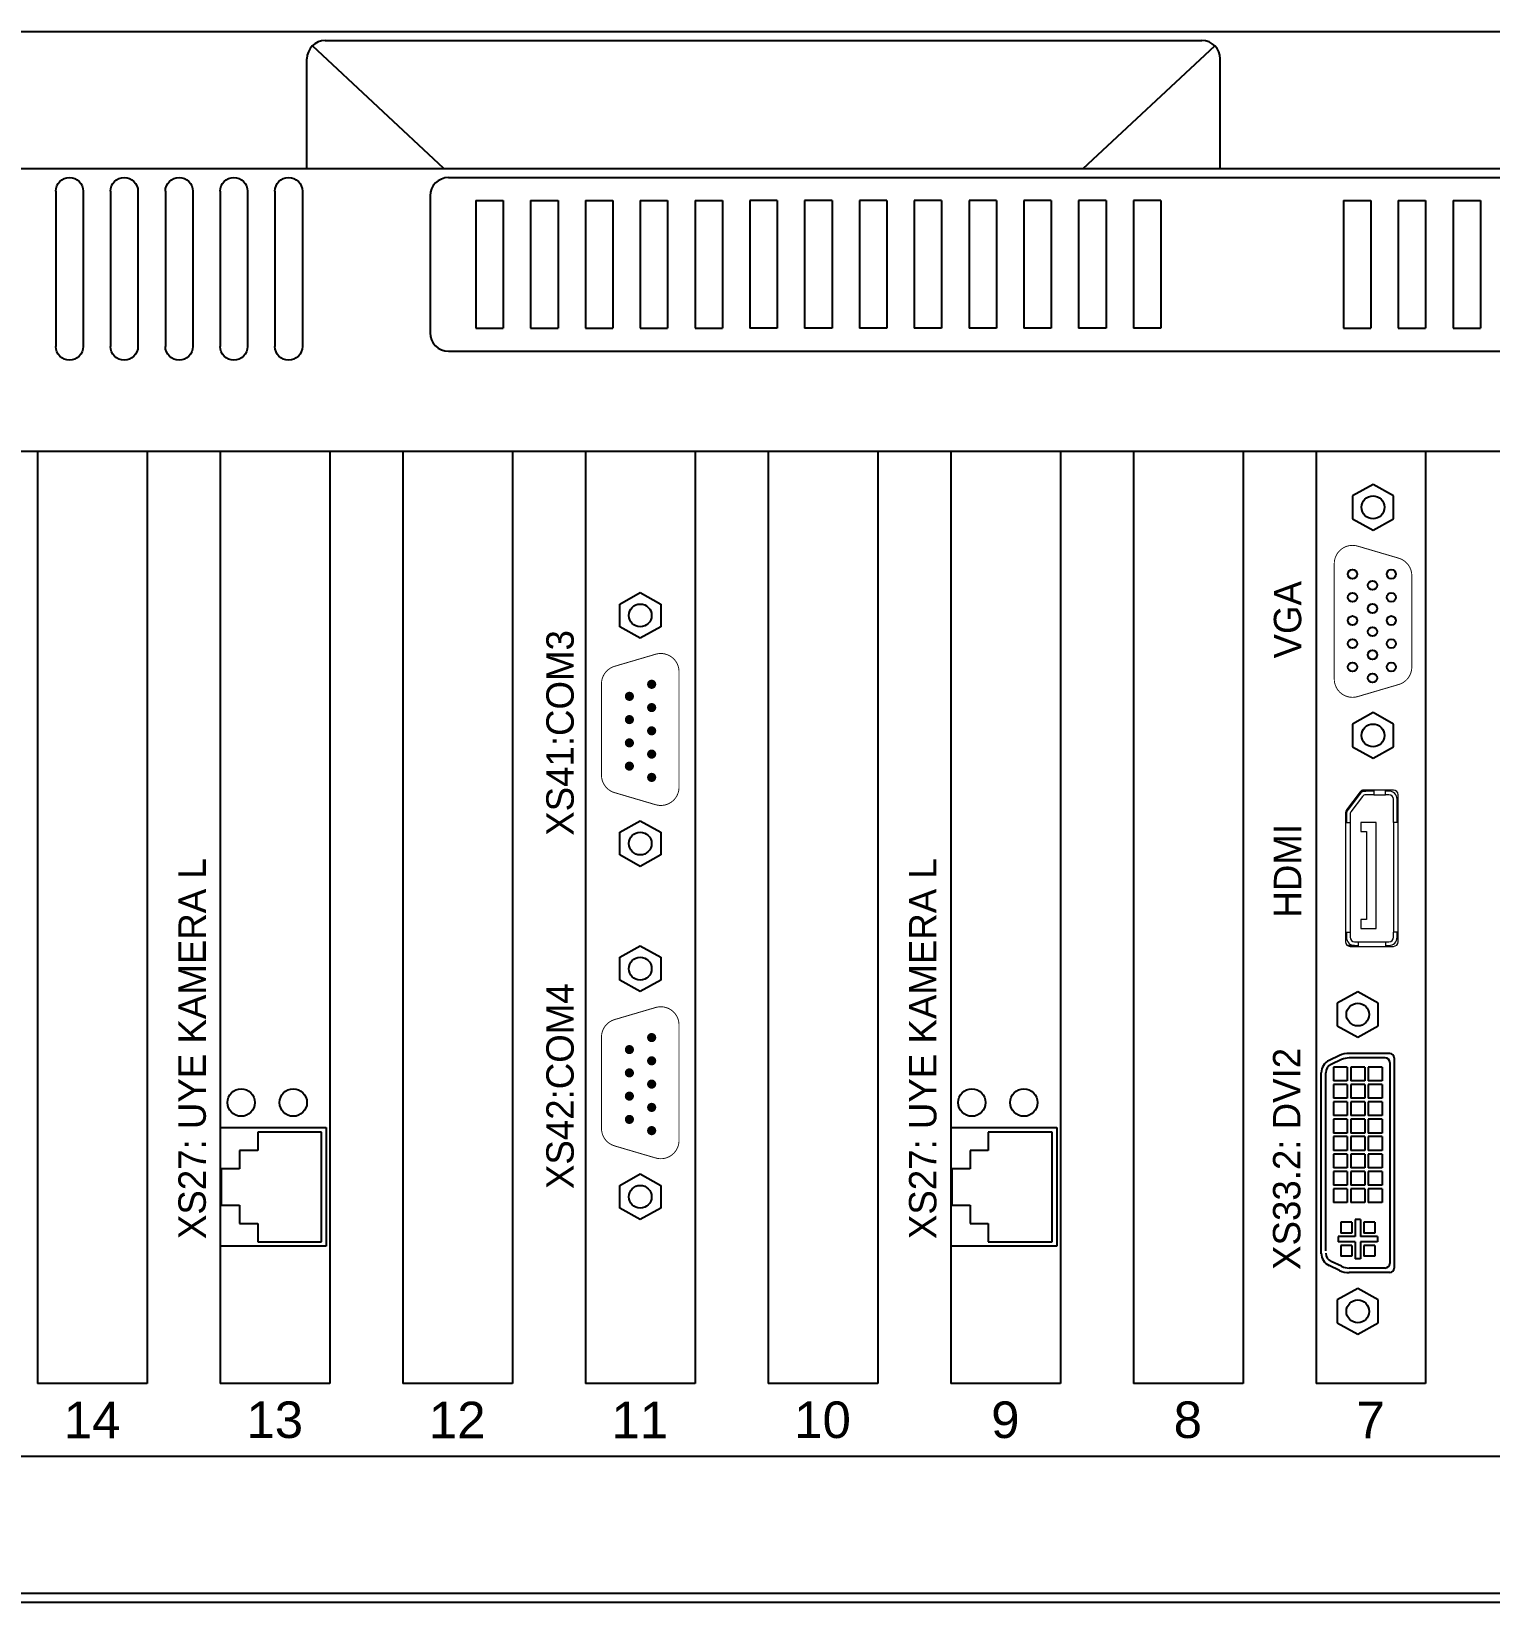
# Model space of a CAD drawing. Extents: x -2364 to 9601, y -871 to 1549.
# Drawn here: x -1024.5 to -864.8, y 930.8 to 1102.8 of the extents above; entities that cross this region are included whole.
import ezdxf
from ezdxf.enums import TextEntityAlignment as Align

# ---------------------------------------------------------------- set-up
doc = ezdxf.new("R2010")
doc.units = 0
doc.layers.get('0').update_dxf_attribs({"linetype": 'CONTINUOUS'})
doc.layers.add('ONDERDELEN', color=7, linetype='CONTINUOUS')

# ---------------------------------------------------------------- blocks, each defined once
blk = doc.blocks.new('*U10')
for p, q in [((-1.5, 8.5), (-1.5, -8.5)), ((1.5, 8.5), (1.5, -8.5))]:
    blk.add_line(p, q)
for centre, start, end in [((0, 8.5), 0, 180), ((0, -8.5), 180, 360)]:
    blk.add_arc(centre, 1.5, start, end)
blk = doc.blocks.new('*U11')
at = {"color": 0, "linetype": 'ByBlock', "lineweight": -2}
for p in [(0, 0), (6, 0), (12, 0), (18, 0), (24, 0)]:
    blk.add_blockref('*U10', p, dxfattribs=at)

msp = doc.modelspace()

# ---------------------------------------------------------------- linework, layer by layer
for p, q in [((-1180.83601, 1102.82924), (-709.83601, 1102.82924)), ((-1157.33601, 1102.82924), (-731.33601, 1102.82924)), ((-979.33601, 1087.82924), (-993.72987, 1101.26351)), ((-992.33601, 1101.82924), (-896.33601, 1101.82924)), ((-909.33601, 1087.82924), (-894.92179, 1101.24345)), ((-994.33601, 1087.82924), (-994.33601, 1099.82924)), ((-894.33601, 1087.82924), (-894.33601, 1099.82924)), ((-1159.33601, 1087.82924), (-729.33601, 1087.82924)), ((-978.83601, 1086.82924), (-802.83601, 1086.82924)), ((-980.83601, 1084.82924), (-980.83601, 1069.82924)), ((-975.83601, 1084.32924), (-972.83601, 1084.32924)), ((-975.83601, 1084.32924), (-975.83601, 1070.32924)), ((-972.83601, 1084.32924), (-972.83601, 1070.32924)), ((-969.83601, 1084.32924), (-966.83601, 1084.32924)), ((-969.83601, 1084.32924), (-969.83601, 1070.32924)), ((-966.83601, 1084.32924), (-966.83601, 1070.32924)), ((-963.83601, 1084.32924), (-960.83601, 1084.32924)), ((-963.83601, 1084.32924), (-963.83601, 1070.32924)), ((-960.83601, 1084.32924), (-960.83601, 1070.32924)), ((-957.83601, 1084.32924), (-954.83601, 1084.32924)), ((-957.83601, 1084.32924), (-957.83601, 1070.32924)), ((-954.83601, 1084.32924), (-954.83601, 1070.32924)), ((-951.83601, 1084.32924), (-948.83601, 1084.32924)), ((-951.83601, 1084.32924), (-951.83601, 1070.32924)), ((-948.83601, 1084.32924), (-948.83601, 1070.32924)), ((-942.83601, 1084.32924), (-945.83601, 1084.32924)), ((-945.83601, 1084.32924), (-945.83601, 1070.32924)), ((-942.83601, 1084.32924), (-942.83601, 1070.32924)), ((-936.83601, 1084.32924), (-939.83601, 1084.32924)), ((-939.83601, 1084.32924), (-939.83601, 1070.32924)), ((-936.83601, 1084.32924), (-936.83601, 1070.32924)), ((-930.83601, 1084.32924), (-933.83601, 1084.32924)), ((-933.83601, 1084.32924), (-933.83601, 1070.32924)), ((-930.83601, 1084.32924), (-930.83601, 1070.32924)), ((-924.83601, 1084.32924), (-927.83601, 1084.32924)), ((-927.83601, 1084.32924), (-927.83601, 1070.32924)), ((-924.83601, 1084.32924), (-924.83601, 1070.32924)), ((-918.83601, 1084.32924), (-921.83601, 1084.32924)), ((-921.83601, 1084.32924), (-921.83601, 1070.32924)), ((-918.83601, 1084.32924), (-918.83601, 1070.32924)), ((-912.83601, 1084.32924), (-915.83601, 1084.32924)), ((-915.83601, 1084.32924), (-915.83601, 1070.32924)), ((-912.83601, 1084.32924), (-912.83601, 1070.32924)), ((-906.83601, 1084.32924), (-909.83601, 1084.32924)), ((-909.83601, 1084.32924), (-909.83601, 1070.32924)), ((-906.83601, 1084.32924), (-906.83601, 1070.32924)), ((-900.83601, 1084.32924), (-903.83601, 1084.32924)), ((-903.83601, 1084.32924), (-903.83601, 1070.32924)), ((-900.83601, 1084.32924), (-900.83601, 1070.32924)), ((-880.83601, 1084.32924), (-877.83601, 1084.32924)), ((-880.83601, 1084.32924), (-880.83601, 1070.32924)), ((-877.83601, 1084.32924), (-877.83601, 1070.32924)), ((-874.83601, 1084.32924), (-871.83601, 1084.32924)), ((-874.83601, 1084.32924), (-874.83601, 1070.32924)), ((-871.83601, 1084.32924), (-871.83601, 1070.32924)), ((-868.83601, 1084.32924), (-865.83601, 1084.32924)), ((-868.83601, 1084.32924), (-868.83601, 1070.32924)), ((-865.83601, 1084.32924), (-865.83601, 1070.32924)), ((-975.83601, 1070.32924), (-972.83601, 1070.32924)), ((-969.83601, 1070.32924), (-966.83601, 1070.32924)), ((-963.83601, 1070.32924), (-960.83601, 1070.32924)), ((-957.83601, 1070.32924), (-954.83601, 1070.32924)), ((-951.83601, 1070.32924), (-948.83601, 1070.32924)), ((-942.83601, 1070.32924), (-945.83601, 1070.32924)), ((-936.83601, 1070.32924), (-939.83601, 1070.32924)), ((-930.83601, 1070.32924), (-933.83601, 1070.32924)), ((-924.83601, 1070.32924), (-927.83601, 1070.32924)), ((-918.83601, 1070.32924), (-921.83601, 1070.32924)), ((-912.83601, 1070.32924), (-915.83601, 1070.32924)), ((-906.83601, 1070.32924), (-909.83601, 1070.32924)), ((-900.83601, 1070.32924), (-903.83601, 1070.32924)), ((-880.83601, 1070.32924), (-877.83601, 1070.32924)), ((-874.83601, 1070.32924), (-871.83601, 1070.32924)), ((-868.83601, 1070.32924), (-865.83601, 1070.32924)), ((-978.83601, 1067.82924), (-802.83601, 1067.82924)), ((-751.83601, 1056.82924), (-1051.83601, 1056.82924)), ((-1023.83601, 1056.82924), (-1023.83601, 954.82924)), ((-1011.83601, 1056.82924), (-1011.83601, 954.82924)), ((-1011.83601, 1056.82924), (-1011.83601, 954.82924)), ((-1003.83601, 1056.82924), (-1003.83601, 954.82924)), ((-991.83601, 1056.82924), (-991.83601, 954.82924)), ((-991.83601, 1056.82924), (-991.83601, 954.82924)), ((-983.83601, 1056.82924), (-983.83601, 954.82924)), ((-971.83601, 1056.82924), (-971.83601, 954.82924)), ((-971.83601, 1056.82924), (-971.83601, 954.82924)), ((-963.83601, 1056.82924), (-963.83601, 954.82924)), ((-951.83601, 1056.82924), (-951.83601, 954.82924)), ((-951.83601, 1056.82924), (-951.83601, 954.82924)), ((-943.83601, 1056.82924), (-943.83601, 954.82924)), ((-931.83601, 1056.82924), (-931.83601, 954.82924)), ((-931.83601, 1056.82924), (-931.83601, 954.82924)), ((-923.83601, 1056.82924), (-923.83601, 954.82924)), ((-911.83601, 1056.82924), (-911.83601, 954.82924)), ((-911.83601, 1056.82924), (-911.83601, 954.82924)), ((-903.83601, 1056.82924), (-903.83601, 954.82924)), ((-891.83601, 1056.82924), (-891.83601, 954.82924)), ((-891.83601, 1056.82924), (-891.83601, 954.82924)), ((-883.83601, 1056.82924), (-883.83601, 954.82924)), ((-871.83601, 1056.82924), (-871.83601, 954.82924)), ((-871.83601, 1056.82924), (-871.83601, 954.82924)), ((-877.59877, 1053.23116), (-879.84629, 1051.98254)), ((-875.35125, 1051.98254), (-877.59877, 1053.23116)), ((-879.84629, 1051.98254), (-879.84629, 1049.4853)), ((-875.35125, 1049.4853), (-875.35125, 1051.98254)), ((-879.84629, 1049.4853), (-877.59877, 1048.23668)), ((-877.59877, 1048.23668), (-875.35125, 1049.4853)), ((-960.08352, 1040.14592), (-957.83601, 1041.39454)), ((-957.83601, 1041.39454), (-955.58849, 1040.14592)), ((-960.08352, 1037.64867), (-960.08352, 1040.14592)), ((-955.58849, 1040.14592), (-955.58849, 1037.64867)), ((-957.83601, 1036.40005), (-960.08352, 1037.64867)), ((-955.58849, 1037.64867), (-957.83601, 1036.40005)), ((-883.83601, 1037.85652), (-883.83601, 1001.05652)), ((-877.59877, 1028.25874), (-879.84629, 1027.01012)), ((-879.84629, 1027.01012), (-879.84629, 1024.51287)), ((-875.35125, 1027.01012), (-877.59877, 1028.25874)), ((-875.35125, 1024.51287), (-875.35125, 1027.01012)), ((-879.84629, 1024.51287), (-877.59877, 1023.26425)), ((-877.59877, 1023.26425), (-875.35125, 1024.51287)), ((-960.08352, 1015.17349), (-957.83601, 1016.42211)), ((-960.08352, 1012.67625), (-960.08352, 1015.17349)), ((-957.83601, 1016.42211), (-955.58849, 1015.17349)), ((-955.58849, 1015.17349), (-955.58849, 1012.67625)), ((-957.83601, 1011.42763), (-960.08352, 1012.67625)), ((-955.58849, 1012.67625), (-957.83601, 1011.42763)), ((-960.08352, 1001.47273), (-957.83601, 1002.72135)), ((-960.08352, 998.97549), (-960.08352, 1001.47273)), ((-957.83601, 1002.72135), (-955.58849, 1001.47273)), ((-955.58849, 1001.47273), (-955.58849, 998.97549)), ((-957.83601, 997.72687), (-960.08352, 998.97549)), ((-955.58849, 998.97549), (-957.83601, 997.72687)), ((-879.26601, 997.70377), (-881.51352, 996.45514)), ((-877.01849, 996.45514), (-879.26601, 997.70377)), ((-883.83601, 997.35652), (-883.83601, 960.55652)), ((-881.51352, 996.45514), (-881.51352, 993.9579)), ((-877.01849, 993.9579), (-877.01849, 996.45514)), ((-881.51352, 993.9579), (-879.26601, 992.70928)), ((-879.26601, 992.70928), (-877.01849, 993.9579)), ((-881.26324, 990.72087), (-882.40176, 990.18811)), ((-875.76601, 990.95652), (-880.20365, 990.95652)), ((-881.05132, 990.268), (-882.18984, 989.73524)), ((-881.92501, 989.45652), (-881.92501, 987.94852)), ((-880.41701, 989.45652), (-881.92501, 989.45652)), ((-880.41701, 989.45652), (-880.41701, 987.94852)), ((-876.26601, 990.45652), (-880.222, 990.45652)), ((-880.02001, 989.45652), (-880.02001, 987.94852)), ((-878.51201, 989.45652), (-880.02001, 989.45652)), ((-878.51201, 989.45652), (-878.51201, 987.94852)), ((-878.11501, 989.45652), (-878.11501, 987.94852)), ((-876.60701, 989.45652), (-878.11501, 989.45652)), ((-876.60701, 989.45652), (-876.60701, 987.94852)), ((-880.41701, 987.94852), (-881.92501, 987.94852)), ((-880.41701, 987.94852), (-881.92501, 987.94852)), ((-881.92501, 987.55152), (-881.92501, 986.04352)), ((-880.41701, 987.55152), (-881.92501, 987.55152)), ((-880.41701, 987.55152), (-880.41701, 986.04352)), ((-878.51201, 987.94852), (-880.02001, 987.94852)), ((-878.51201, 987.94852), (-880.02001, 987.94852)), ((-880.02001, 987.55152), (-880.02001, 986.04352)), ((-878.51201, 987.55152), (-880.02001, 987.55152)), ((-878.51201, 987.55152), (-878.51201, 986.04352)), ((-876.60701, 987.94852), (-878.11501, 987.94852)), ((-876.60701, 987.94852), (-878.11501, 987.94852)), ((-878.11501, 987.55152), (-878.11501, 986.04352)), ((-876.60701, 987.55152), (-878.11501, 987.55152)), ((-876.60701, 987.55152), (-876.60701, 986.04352)), ((-880.41701, 986.04352), (-881.92501, 986.04352)), ((-880.41701, 986.04352), (-881.92501, 986.04352)), ((-881.92501, 985.64652), (-881.92501, 984.13852)), ((-880.41701, 985.64652), (-881.92501, 985.64652)), ((-880.41701, 985.64652), (-880.41701, 984.13852)), ((-878.51201, 986.04352), (-880.02001, 986.04352)), ((-878.51201, 986.04352), (-880.02001, 986.04352)), ((-880.02001, 985.64652), (-880.02001, 984.13852)), ((-878.51201, 985.64652), (-880.02001, 985.64652)), ((-878.51201, 985.64652), (-878.51201, 984.13852)), ((-876.60701, 986.04352), (-878.11501, 986.04352)), ((-876.60701, 986.04352), (-878.11501, 986.04352)), ((-878.11501, 985.64652), (-878.11501, 984.13852)), ((-876.60701, 985.64652), (-878.11501, 985.64652)), ((-876.60701, 985.64652), (-876.60701, 984.13852)), ((-880.41701, 984.13852), (-881.92501, 984.13852)), ((-880.41701, 984.13852), (-881.92501, 984.13852)), ((-878.51201, 984.13852), (-880.02001, 984.13852)), ((-878.51201, 984.13852), (-880.02001, 984.13852)), ((-876.60701, 984.13852), (-878.11501, 984.13852)), ((-876.60701, 984.13852), (-878.11501, 984.13852)), ((-1003.83601, 982.82924), (-992.2244, 982.82924)), ((-992.7244, 982.32924), (-999.7244, 982.32924)), ((-999.7244, 982.32924), (-999.7244, 980.32924)), ((-992.7244, 970.32924), (-992.7244, 982.32924)), ((-992.2244, 982.82924), (-992.2244, 969.82924)), ((-923.83601, 982.82924), (-912.2244, 982.82924)), ((-912.7244, 982.32924), (-919.7244, 982.32924)), ((-919.7244, 982.32924), (-919.7244, 980.32924)), ((-912.7244, 970.32924), (-912.7244, 982.32924)), ((-912.2244, 982.82924), (-912.2244, 969.82924)), ((-881.92501, 983.74152), (-881.92501, 982.23352)), ((-880.41701, 983.74152), (-881.92501, 983.74152)), ((-880.41701, 982.23352), (-881.92501, 982.23352)), ((-880.41701, 982.23352), (-881.92501, 982.23352)), ((-880.41701, 983.74152), (-880.41701, 982.23352)), ((-880.02001, 983.74152), (-880.02001, 982.23352)), ((-878.51201, 983.74152), (-880.02001, 983.74152)), ((-878.51201, 982.23352), (-880.02001, 982.23352)), ((-878.51201, 982.23352), (-880.02001, 982.23352)), ((-878.51201, 983.74152), (-878.51201, 982.23352)), ((-878.11501, 983.74152), (-878.11501, 982.23352)), ((-876.60701, 983.74152), (-878.11501, 983.74152)), ((-876.60701, 982.23352), (-878.11501, 982.23352)), ((-876.60701, 982.23352), (-878.11501, 982.23352)), ((-876.60701, 983.74152), (-876.60701, 982.23352)), ((-881.92501, 981.83652), (-881.92501, 980.32852)), ((-880.41701, 981.83652), (-881.92501, 981.83652)), ((-880.41701, 981.83652), (-880.41701, 980.32852)), ((-880.02001, 981.83652), (-880.02001, 980.32852)), ((-878.51201, 981.83652), (-880.02001, 981.83652)), ((-878.51201, 981.83652), (-878.51201, 980.32852)), ((-878.11501, 981.83652), (-878.11501, 980.32852)), ((-876.60701, 981.83652), (-878.11501, 981.83652)), ((-876.60701, 981.83652), (-876.60701, 980.32852)), ((-999.7244, 980.32924), (-1001.7244, 980.32924)), ((-1001.7244, 980.32924), (-1001.7244, 978.32924)), ((-919.7244, 980.32924), (-921.7244, 980.32924)), ((-921.7244, 980.32924), (-921.7244, 978.32924)), ((-880.41701, 980.32852), (-881.92501, 980.32852)), ((-880.41701, 980.32852), (-881.92501, 980.32852)), ((-881.92501, 979.93152), (-881.92501, 978.42352)), ((-880.41701, 979.93152), (-881.92501, 979.93152)), ((-880.41701, 979.93152), (-880.41701, 978.42352)), ((-878.51201, 980.32852), (-880.02001, 980.32852)), ((-878.51201, 980.32852), (-880.02001, 980.32852)), ((-880.02001, 979.93152), (-880.02001, 978.42352)), ((-878.51201, 979.93152), (-880.02001, 979.93152)), ((-878.51201, 979.93152), (-878.51201, 978.42352)), ((-876.60701, 980.32852), (-878.11501, 980.32852)), ((-876.60701, 980.32852), (-878.11501, 980.32852)), ((-878.11501, 979.93152), (-878.11501, 978.42352)), ((-876.60701, 979.93152), (-878.11501, 979.93152)), ((-876.60701, 979.93152), (-876.60701, 978.42352)), ((-1003.7244, 978.32924), (-1003.7244, 974.32924)), ((-1001.7244, 978.32924), (-1003.7244, 978.32924)), ((-960.08352, 976.50031), (-957.83601, 977.74893)), ((-957.83601, 977.74893), (-955.58849, 976.50031)), ((-923.7244, 978.32924), (-923.7244, 974.32924)), ((-921.7244, 978.32924), (-923.7244, 978.32924)), ((-880.41701, 978.42352), (-881.92501, 978.42352)), ((-880.41701, 978.42352), (-881.92501, 978.42352)), ((-881.92501, 978.02652), (-881.92501, 976.51852)), ((-880.41701, 978.02652), (-881.92501, 978.02652)), ((-880.41701, 978.02652), (-880.41701, 976.51852)), ((-878.51201, 978.42352), (-880.02001, 978.42352)), ((-878.51201, 978.42352), (-880.02001, 978.42352)), ((-880.02001, 978.02652), (-880.02001, 976.51852)), ((-878.51201, 978.02652), (-880.02001, 978.02652)), ((-878.51201, 978.02652), (-878.51201, 976.51852)), ((-876.60701, 978.42352), (-878.11501, 978.42352)), ((-876.60701, 978.42352), (-878.11501, 978.42352)), ((-878.11501, 978.02652), (-878.11501, 976.51852)), ((-876.60701, 978.02652), (-878.11501, 978.02652)), ((-876.60701, 978.02652), (-876.60701, 976.51852)), ((-960.08352, 974.00306), (-960.08352, 976.50031)), ((-955.58849, 976.50031), (-955.58849, 974.00306)), ((-880.41701, 976.51852), (-881.92501, 976.51852)), ((-880.41701, 976.51852), (-881.92501, 976.51852)), ((-881.92501, 976.12152), (-881.92501, 974.61352)), ((-880.41701, 976.12152), (-881.92501, 976.12152)), ((-880.41701, 976.12152), (-880.41701, 974.61352)), ((-878.51201, 976.51852), (-880.02001, 976.51852)), ((-878.51201, 976.51852), (-880.02001, 976.51852)), ((-880.02001, 976.12152), (-880.02001, 974.61352)), ((-878.51201, 976.12152), (-880.02001, 976.12152)), ((-878.51201, 976.12152), (-878.51201, 974.61352)), ((-876.60701, 976.51852), (-878.11501, 976.51852)), ((-876.60701, 976.51852), (-878.11501, 976.51852)), ((-878.11501, 976.12152), (-878.11501, 974.61352)), ((-876.60701, 976.12152), (-878.11501, 976.12152)), ((-876.60701, 976.12152), (-876.60701, 974.61352)), ((-1003.7244, 974.32924), (-1001.7244, 974.32924)), ((-1001.7244, 974.32924), (-1001.7244, 972.32924)), ((-957.83601, 972.75444), (-960.08352, 974.00306)), ((-955.58849, 974.00306), (-957.83601, 972.75444)), ((-923.7244, 974.32924), (-921.7244, 974.32924)), ((-921.7244, 974.32924), (-921.7244, 972.32924)), ((-880.41701, 974.61352), (-881.92501, 974.61352)), ((-880.41701, 974.61352), (-881.92501, 974.61352)), ((-878.51201, 974.61352), (-880.02001, 974.61352)), ((-878.51201, 974.61352), (-880.02001, 974.61352)), ((-876.60701, 974.61352), (-878.11501, 974.61352)), ((-876.60701, 974.61352), (-878.11501, 974.61352)), ((-1001.7244, 972.32924), (-999.7244, 972.32924)), ((-999.7244, 972.32924), (-999.7244, 970.32924)), ((-921.7244, 972.32924), (-919.7244, 972.32924)), ((-919.7244, 972.32924), (-919.7244, 970.32924)), ((-881.13601, 972.47652), (-881.13601, 971.27652)), ((-879.93601, 972.47652), (-881.13601, 972.47652)), ((-879.93601, 972.47652), (-879.93601, 971.27652)), ((-879.56601, 972.75652), (-879.56601, 970.90652)), ((-878.96601, 972.75652), (-879.56601, 972.75652)), ((-878.96601, 972.75652), (-879.56601, 972.75652)), ((-878.96601, 972.75652), (-878.96601, 970.90652)), ((-878.59601, 972.47652), (-878.59601, 971.27652)), ((-877.39601, 972.47652), (-878.59601, 972.47652)), ((-877.39601, 972.47652), (-877.39601, 971.27652)), ((-999.7244, 970.32924), (-992.7244, 970.32924)), ((-919.7244, 970.32924), (-912.7244, 970.32924)), ((-881.41601, 970.90652), (-881.41601, 970.30652)), ((-879.56601, 970.90652), (-881.41601, 970.90652)), ((-879.56601, 970.30652), (-881.41601, 970.30652)), ((-879.93601, 971.27652), (-881.13601, 971.27652)), ((-879.56601, 970.30652), (-879.56601, 968.45652)), ((-877.11601, 970.90652), (-878.96601, 970.90652)), ((-878.96601, 970.30652), (-878.96601, 968.45652)), ((-877.11601, 970.30652), (-878.96601, 970.30652)), ((-877.39601, 971.27652), (-878.59601, 971.27652)), ((-877.11601, 970.90652), (-877.11601, 970.30652)), ((-992.2244, 969.82924), (-1003.83601, 969.82924)), ((-912.2244, 969.82924), (-923.83601, 969.82924)), ((-881.13601, 969.93652), (-881.13601, 968.73652)), ((-879.93601, 969.93652), (-881.13601, 969.93652)), ((-879.93601, 968.73652), (-881.13601, 968.73652)), ((-879.93601, 969.93652), (-879.93601, 968.73652)), ((-878.96601, 968.45652), (-879.56601, 968.45652)), ((-878.59601, 969.93652), (-878.59601, 968.73652)), ((-877.39601, 969.93652), (-878.59601, 969.93652)), ((-877.39601, 968.73652), (-878.59601, 968.73652)), ((-877.39601, 969.93652), (-877.39601, 968.73652)), ((-881.26324, 967.19218), (-882.40176, 967.72494)), ((-881.05132, 967.64505), (-882.18984, 968.17781)), ((-876.26601, 967.45652), (-880.222, 967.45652)), ((-875.76601, 966.95652), (-880.20365, 966.95652)), ((-879.26601, 965.20377), (-881.51352, 963.95514)), ((-877.01849, 963.95514), (-879.26601, 965.20377)), ((-881.51352, 963.95514), (-881.51352, 961.4579)), ((-877.01849, 961.4579), (-877.01849, 963.95514)), ((-881.51352, 961.4579), (-879.26601, 960.20928)), ((-879.26601, 960.20928), (-877.01849, 961.4579)), ((-1011.83601, 954.82924), (-1023.83601, 954.82924)), ((-991.83601, 954.82924), (-1003.83601, 954.82924)), ((-971.83601, 954.82924), (-983.83601, 954.82924)), ((-951.83601, 954.82924), (-963.83601, 954.82924)), ((-931.83601, 954.82924), (-943.83601, 954.82924)), ((-911.83601, 954.82924), (-923.83601, 954.82924)), ((-891.83601, 954.82924), (-903.83601, 954.82924)), ((-871.83601, 954.82924), (-883.83601, 954.82924)), ((-751.83601, 946.82924), (-1051.83601, 946.82924)), ((-709.83601, 930.82924), (-1180.83601, 930.82924)), ((-732.83601, 931.82924), (-1155.83601, 931.82924)), ((-732.83601, 930.82924), (-1155.83601, 930.82924))]:
    msp.add_line(p, q)
at = {"color": 7, "linetype": 'Continuous', "lineweight": 13}
for p, q in [((-879.01915, 1019.57203), (-880.51699, 1017.60344)), ((-879.01915, 1019.57203), (-880.51699, 1017.60344)), ((-879.08907, 1019.30927), (-880.33907, 1017.6426)), ((-879.08907, 1019.30927), (-880.33907, 1017.6426)), ((-878.76907, 1019.06927), (-880.01907, 1017.4026)), ((-878.76907, 1019.06927), (-880.01907, 1017.4026)), ((-878.92123, 1019.66927), (-878.36907, 1019.66927)), ((-878.92123, 1019.66927), (-878.36907, 1019.66927)), ((-875.35907, 1019.76927), (-878.62123, 1019.76927)), ((-875.35907, 1019.76927), (-878.62123, 1019.76927)), ((-877.52406, 1019.66927), (-878.36907, 1019.66927)), ((-877.52406, 1019.66927), (-878.36907, 1019.66927)), ((-877.52406, 1019.26927), (-878.36907, 1019.26927)), ((-877.52406, 1019.26927), (-878.36907, 1019.26927)), ((-877.52406, 1019.76927), (-877.52406, 1019.66927)), ((-877.52406, 1019.76927), (-877.52406, 1019.66927)), ((-877.52406, 1019.66927), (-877.52406, 1019.26927)), ((-877.52406, 1019.66927), (-877.52406, 1019.26927)), ((-877.52406, 1019.26927), (-876.23907, 1019.26927)), ((-877.52406, 1019.26927), (-876.23907, 1019.26927)), ((-876.23907, 1019.66927), (-876.23907, 1019.76927)), ((-876.23907, 1019.66927), (-876.23907, 1019.76927)), ((-875.85907, 1019.66927), (-876.23907, 1019.66927)), ((-876.23907, 1019.26927), (-876.23907, 1019.66927)), ((-875.85907, 1019.66927), (-876.23907, 1019.66927)), ((-876.23907, 1019.26927), (-876.23907, 1019.66927)), ((-875.85907, 1019.26927), (-876.23907, 1019.26927)), ((-875.85907, 1019.26927), (-876.23907, 1019.26927)), ((-875.35907, 1016.21927), (-875.35907, 1018.76927)), ((-875.35907, 1016.21927), (-875.35907, 1018.76927)), ((-874.95907, 1016.21927), (-874.95907, 1018.76927)), ((-874.95907, 1016.21927), (-874.95907, 1018.76927)), ((-874.85907, 1003.16927), (-874.85907, 1019.26927)), ((-874.85907, 1003.16927), (-874.85907, 1019.26927)), ((-880.61907, 1017.30068), (-880.61907, 1003.16927)), ((-880.61907, 1017.30068), (-880.61907, 1003.16927)), ((-880.51907, 1017.1026), (-880.51907, 1016.21927)), ((-880.51907, 1017.1026), (-880.51907, 1016.21927)), ((-880.11907, 1017.1026), (-880.11907, 1016.21927)), ((-880.11907, 1017.1026), (-880.11907, 1016.21927)), ((-880.61907, 1016.21927), (-880.51907, 1016.21927)), ((-880.61907, 1016.21927), (-880.51907, 1016.21927)), ((-880.51907, 1016.21927), (-880.11907, 1016.21927)), ((-880.51907, 1016.21927), (-880.11907, 1016.21927)), ((-880.11907, 1016.21927), (-880.11907, 1004.21927)), ((-880.11907, 1016.21927), (-880.11907, 1004.21927)), ((-878.91907, 1016.24143), (-878.91907, 1015.24143)), ((-877.23907, 1016.24143), (-878.91907, 1016.24143)), ((-878.91907, 1016.24143), (-878.91907, 1015.24143)), ((-877.23907, 1016.24143), (-878.91907, 1016.24143)), ((-878.91907, 1015.24143), (-878.31907, 1015.24143)), ((-878.91907, 1015.24143), (-878.31907, 1015.24143)), ((-878.31907, 1015.24143), (-878.31907, 1005.60915)), ((-878.31907, 1015.24143), (-878.31907, 1005.60915)), ((-877.23907, 1004.60915), (-877.23907, 1016.24143)), ((-877.23907, 1004.60915), (-877.23907, 1016.24143)), ((-875.35907, 1016.21927), (-875.35907, 1004.21927)), ((-874.95907, 1016.21927), (-875.35907, 1016.21927)), ((-875.35907, 1016.21927), (-875.35907, 1004.21927)), ((-874.95907, 1016.21927), (-875.35907, 1016.21927)), ((-874.85907, 1016.21927), (-874.95907, 1016.21927)), ((-874.85907, 1016.21927), (-874.95907, 1016.21927)), ((-878.91907, 1005.60915), (-878.91907, 1004.60915)), ((-878.31907, 1005.60915), (-878.91907, 1005.60915)), ((-878.91907, 1005.60915), (-878.91907, 1004.60915)), ((-878.31907, 1005.60915), (-878.91907, 1005.60915)), ((-878.91907, 1004.60915), (-877.23907, 1004.60915)), ((-878.91907, 1004.60915), (-877.23907, 1004.60915)), ((-880.61907, 1004.21927), (-880.51907, 1004.21927)), ((-880.61907, 1004.21927), (-880.51907, 1004.21927)), ((-880.51907, 1004.21927), (-880.11907, 1004.21927)), ((-880.51907, 1004.21927), (-880.51907, 1003.66927)), ((-880.51907, 1004.21927), (-880.11907, 1004.21927)), ((-880.51907, 1004.21927), (-880.51907, 1003.66927)), ((-879.61907, 1002.76927), (-880.41907, 1002.76927)), ((-879.61907, 1002.76927), (-880.41907, 1002.76927)), ((-880.11907, 1004.21927), (-880.11907, 1003.66927)), ((-880.11907, 1004.21927), (-880.11907, 1003.66927)), ((-879.61907, 1003.16927), (-879.23907, 1003.16927)), ((-879.61907, 1003.16927), (-879.23907, 1003.16927)), ((-879.61907, 1002.76927), (-879.23907, 1002.76927)), ((-879.61907, 1002.76927), (-879.23907, 1002.76927)), ((-879.23907, 1003.16927), (-879.23907, 1002.76927)), ((-879.23907, 1003.16927), (-876.23907, 1003.16927)), ((-879.23907, 1003.16927), (-879.23907, 1002.76927)), ((-879.23907, 1003.16927), (-876.23907, 1003.16927)), ((-879.23907, 1002.76927), (-879.23907, 1002.66927)), ((-879.23907, 1002.76927), (-879.23907, 1002.66927)), ((-876.23907, 1003.16927), (-876.23907, 1002.76927)), ((-876.23907, 1003.16927), (-875.85907, 1003.16927)), ((-876.23907, 1003.16927), (-876.23907, 1002.76927)), ((-876.23907, 1003.16927), (-875.85907, 1003.16927)), ((-876.23907, 1002.76927), (-876.23907, 1002.66927)), ((-876.23907, 1002.76927), (-875.85907, 1002.76927)), ((-876.23907, 1002.76927), (-876.23907, 1002.66927)), ((-876.23907, 1002.76927), (-875.85907, 1002.76927)), ((-875.35907, 1003.66927), (-875.35907, 1004.21927)), ((-874.95907, 1004.21927), (-875.35907, 1004.21927)), ((-875.35907, 1003.66927), (-875.35907, 1004.21927)), ((-874.95907, 1004.21927), (-875.35907, 1004.21927)), ((-874.95907, 1003.66927), (-874.95907, 1004.21927)), ((-874.85907, 1004.21927), (-874.95907, 1004.21927)), ((-874.95907, 1003.66927), (-874.95907, 1004.21927)), ((-874.85907, 1004.21927), (-874.95907, 1004.21927)), ((-880.11907, 1002.66927), (-875.35907, 1002.66927)), ((-880.11907, 1002.66927), (-875.35907, 1002.66927))]:
    msp.add_line(p, q, dxfattribs=at)
for points, const_width in [([(-881.84408, 1044.56778), (-881.84408, 1031.92763, 0.500705616), (-879.28258, 1030.01102), (-874.78754, 1031.33309, 0.332706414), (-873.35346, 1033.2497), (-873.35346, 1043.24571, 0.332706414), (-874.78754, 1045.16233), (-879.28258, 1046.4844, 0.500705616)], 0.09989), ([(-953.59069, 1020.09101), (-953.59069, 1032.73116, 0.500705616), (-956.1522, 1034.64777), (-960.64723, 1033.3257, 0.332706414), (-962.08132, 1031.40909), (-962.08132, 1021.41308, 0.332706414), (-960.64723, 1019.49646), (-956.1522, 1018.17439, 0.500705616)], 0.09989), ([(-959.02561, 1029.78825, -1), (-959.02561, 1030.28769, -1)], 0.49945), ([(-956.58738, 1031.1059, -1), (-956.58738, 1031.60535, -1)], 0.49945), ([(-956.58738, 1028.55871, -1), (-956.58738, 1029.05816, -1)], 0.49945), ([(-959.02561, 1027.24106, -1), (-959.02561, 1027.74051, -1)], 0.49945), ([(-959.02561, 1024.69387, -1), (-959.02561, 1025.19332, -1)], 0.49945), ([(-956.58738, 1026.01152, -1), (-956.58738, 1026.51097, -1)], 0.49945), ([(-956.58738, 1023.46434, -1), (-956.58738, 1023.96378, -1)], 0.49945), ([(-959.02561, 1022.14668, -1), (-959.02561, 1022.64613, -1)], 0.49945), ([(-956.58738, 1020.91715, -1), (-956.58738, 1021.4166, -1)], 0.49945), ([(-953.59069, 981.41782), (-953.59069, 994.05797, 0.500705616), (-956.1522, 995.97459), (-960.64723, 994.65252, 0.332706414), (-962.08132, 992.7359), (-962.08132, 982.73989, 0.332706414), (-960.64723, 980.82328), (-956.1522, 979.50121, 0.500705616)], 0.09989), ([(-956.58738, 992.43271, -1), (-956.58738, 992.93216, -1)], 0.49945), ([(-959.02561, 991.11506, -1), (-959.02561, 991.61451, -1)], 0.49945), ([(-959.02561, 988.56787, -1), (-959.02561, 989.06732, -1)], 0.49945), ([(-956.58738, 989.88553, -1), (-956.58738, 990.38498, -1)], 0.49945), ([(-956.58738, 987.33834, -1), (-956.58738, 987.83779, -1)], 0.49945), ([(-959.02561, 986.02069, -1), (-959.02561, 986.52014, -1)], 0.49945), ([(-959.02561, 983.4735, -1), (-959.02561, 983.97295, -1)], 0.49945), ([(-956.58738, 984.79115, -1), (-956.58738, 985.2906, -1)], 0.49945), ([(-956.58738, 982.24396, -1), (-956.58738, 982.74341, -1)], 0.49945)]:
    msp.add_lwpolyline(points, format="xyb", close=True, dxfattribs=dict(const_width=const_width))
for centre, radius in [((-877.59877, 1050.73392), 1.24862), ((-879.84629, 1043.40996), 0.49945), ((-877.65772, 1042.19436), 0.49945), ((-875.60097, 1043.40996), 0.49945), ((-879.84629, 1040.87276), 0.49945), ((-875.60097, 1040.87276), 0.49945), ((-957.83601, 1038.8973), 1.24862), ((-877.65772, 1039.65716), 0.49945), ((-879.84629, 1038.33556), 0.49945), ((-877.65772, 1037.11997), 0.49945), ((-875.60097, 1038.33556), 0.49945), ((-879.84629, 1035.79836), 0.49945), ((-875.60097, 1035.79836), 0.49945), ((-879.84629, 1033.26116), 0.49945), ((-877.65772, 1034.58277), 0.49945), ((-875.60097, 1033.26116), 0.49945), ((-877.65772, 1032.03847), 0.49945), ((-877.59877, 1025.76149), 1.24862), ((-957.83601, 1013.92487), 1.24862), ((-957.83601, 1000.22411), 1.24862), ((-879.26601, 995.20652), 1.24862), ((-1001.53135, 985.56504), 1.5), ((-995.82682, 985.56504), 1.5), ((-921.53135, 985.56504), 1.5), ((-915.82682, 985.56504), 1.5), ((-957.83601, 975.25169), 1.24862), ((-879.26601, 962.70652), 1.24862)]:
    msp.add_circle(centre, radius)
for centre, radius, start, end in [((-992.33601, 1099.82924), 2, 90, 180), ((-896.33601, 1099.82924), 2, 0, 90), ((-978.83601, 1084.82924), 2, 90, 180), ((-978.83601, 1069.82924), 2, 180, 270), ((-880.20365, 988.45652), 2.5, 90, 115.0770164), ((-875.76601, 990.45652), 0.5, 0, 90), ((-881.76601, 988.8295), 1.5, 115.0770164, 180), ((-881.76601, 988.8295), 1, 115.0770164, 180), ((-880.20365, 988.45652), 2, 90, 115.0770164), ((-876.26601, 989.95652), 0.5, 0, 90), ((-881.76601, 969.08355), 1.5, 180, 244.9229836), ((-881.76601, 969.08355), 1, 180, 244.9229836), ((-880.20365, 969.45652), 2.5, 244.9229836, 270), ((-880.20365, 969.45652), 2, 244.9229836, 270), ((-876.26601, 967.95652), 0.5, 270, 0), ((-875.76601, 967.45652), 0.5, 270, 0)]:
    msp.add_arc(centre, radius, start, end)
for centre, radius, start, end in [((-878.36907, 1018.76927), 0.9, 90, 143.1301024), ((-878.36907, 1018.76927), 0.9, 90, 143.1301024), ((-878.62123, 1019.26927), 0.5, 90, 142.7335981), ((-878.62123, 1019.26927), 0.5, 90, 142.7335981), ((-878.36907, 1018.76927), 0.5, 90, 143.1301024), ((-878.36907, 1018.76927), 0.5, 90, 143.1301024), ((-875.85907, 1018.76927), 0.9, 0, 90), ((-875.85907, 1018.76927), 0.9, 0, 90), ((-875.85907, 1018.76927), 0.5, 0, 90), ((-875.85907, 1018.76927), 0.5, 0, 90), ((-875.35907, 1019.26927), 0.5, 0, 90), ((-875.35907, 1019.26927), 0.5, 0, 90), ((-880.11907, 1017.30068), 0.5, 142.7335981, 180), ((-880.11907, 1017.30068), 0.5, 142.7335981, 180), ((-879.61907, 1017.1026), 0.9, 143.1301024, 180), ((-879.61907, 1017.1026), 0.9, 143.1301024, 180), ((-879.61907, 1017.1026), 0.5, 143.1301024, 180), ((-879.61907, 1017.1026), 0.5, 143.1301024, 180), ((-880.11907, 1003.16927), 0.5, 180, 270), ((-880.11907, 1003.16927), 0.5, 180, 270), ((-879.61907, 1003.66927), 0.9, 180, 270), ((-879.61907, 1003.66927), 0.9, 180, 270), ((-879.61907, 1003.66927), 0.5, 180, 270), ((-879.61907, 1003.66927), 0.5, 180, 270), ((-875.85907, 1003.66927), 0.9, 270, 0), ((-875.85907, 1003.66927), 0.5, 270, 0), ((-875.85907, 1003.66927), 0.9, 270, 0), ((-875.85907, 1003.66927), 0.5, 270, 0), ((-875.35907, 1003.16927), 0.5, 270, 0), ((-875.35907, 1003.16927), 0.5, 270, 0)]:
    msp.add_arc(centre, radius, start, end, dxfattribs=at)
at = {"layer": 'ONDERDELEN'}
for p, q in [((-875.76601, 989.95652), (-875.76601, 967.95652)), ((-875.26601, 990.45652), (-875.26601, 967.45652)), ((-883.26601, 968.99602), (-883.26601, 988.8295)), ((-882.76601, 969.34252), (-882.76601, 988.8295))]:
    msp.add_line(p, q, dxfattribs=at)

# ---------------------------------------------------------------- block references
at = {"xscale": -1}
msp.add_blockref('*U11', (-996.33601, 1076.82924), dxfattribs=at)

# ---------------------------------------------------------------- texts
for s, p in [('VGA', (-886.9606, 1038.42255)), ('XS41:COM3', (-966.62269, 1026.03087)), ('HDMI', (-886.9606, 1010.93983)), ('XS42:COM4', (-966.62269, 987.35769)), ('XS33.2: DVI2', (-887.05367, 979.39862))]:
    msp.add_text(s, height=3, rotation=90).set_placement(p, align=Align.MIDDLE)
for p in [(-1005.40414, 970.62069), (-925.40414, 970.62069)]:
    msp.add_text('XS27: UYE KAMERA L', height=3, rotation=90).set_placement(p)
at = {"char_height": 4, "attachment_point": 5}
for s, insert in [('{\\fArial|b0|i0|c0|p34;13}', (-997.85843, 950.81745)), ('{\\fArial|b0|i0|c0|p34;10}', (-937.87757, 950.81745)), ('{\\fArial|b0|i0|c0|p34;9}', (-917.85843, 950.81745)), ('{\\fArial|b0|i0|c0|p34;8}', (-897.87757, 950.81745)), ('{\\fArial|b0|i0|c0|p34;14}', (-1017.85843, 950.81745)), ('{\\fArial|b0|i0|c0|p34;12}', (-977.87757, 950.81745)), ('{\\fArial|b0|i0|c0|p34;11}', (-957.87757, 950.81745)), ('{\\fArial|b0|i0|c0|p34;7}', (-877.85843, 950.81745))]:
    msp.add_mtext_dynamic_manual_height_columns(s, width=13, gutter_width=10, heights=[0], dxfattribs=dict(at, insert=insert))

doc.saveas('drawing.dxf')
